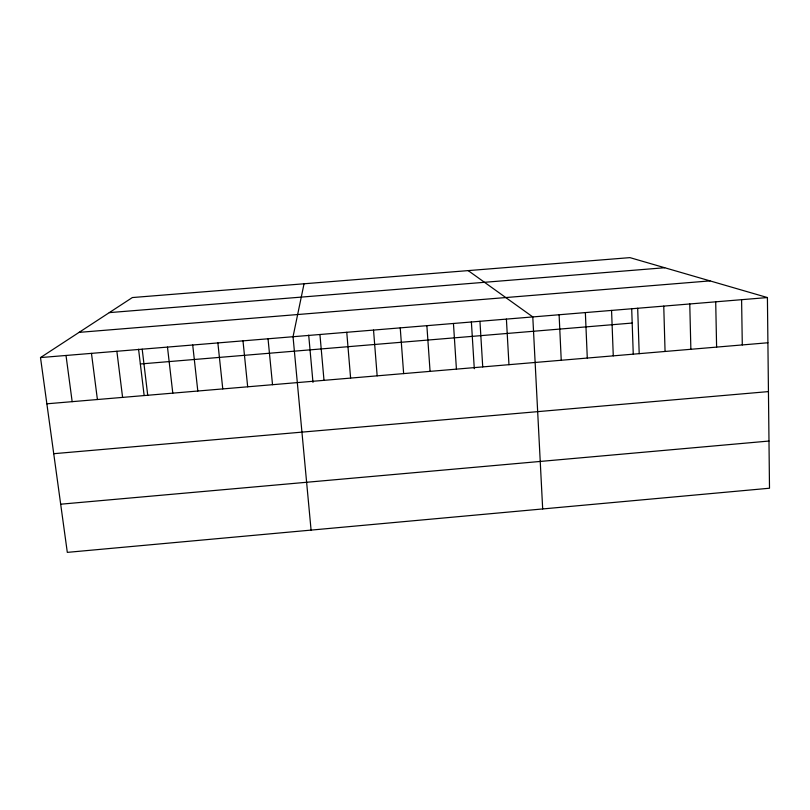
<?xml version="1.0" encoding="UTF-8"?>
<svg xmlns="http://www.w3.org/2000/svg" width="810" height="810" viewBox="0 0 810 810"><rect width="100%" height="100%" fill="white"/><g stroke="black" fill="none" stroke-linecap="round" stroke-linejoin="round"><path stroke-width="1.21" d="M304.044 283.783L293.038 336.727L311.08 530.094M40.5 357.575L132.354 297.553L629.937 257.631L767.414 297.553L769.5 488.227L67.311 552.369L40.5 357.575L767.414 297.553M60.679 504.205L768.984 441.045M53.733 453.701L768.447 391.594M46.858 403.805L767.91 342.762M140.343 363.984L632.185 323.048M79.076 332.373L710.026 280.888M109.299 312.619L664.706 267.735M468.19 270.611L532.788 316.923L542.68 508.943M66.015 355.468L72.161 401.659M91.469 353.373L97.403 399.522M116.863 351.267L122.593 397.396M142.195 349.181L147.724 395.27M138.571 349.211L144.129 395.412M167.478 347.095L172.793 393.144M192.709 345.009L197.812 391.027M217.87 342.934L222.77 388.911M242.99 340.858L247.678 386.805M268.039 338.783L272.524 384.699M308.701 335.168L312.974 382.371M319.93 334.5L324 380.346M346.761 332.282L350.608 378.088M373.531 330.075L377.156 375.84M400.231 327.868L403.643 373.602M426.87 325.671L430.069 371.365M453.448 323.474L456.425 369.137M471.369 321.732L474.296 368.712M479.955 321.286L482.73 366.91M506.402 319.11L508.964 364.692M559.103 314.756L561.239 360.258M585.357 312.589L587.29 358.06M611.56 310.422L613.271 355.853M631.689 308.499L633.248 354.01M637.683 308.266L639.201 353.666M663.754 306.109L665.061 351.469M689.766 303.963L690.869 349.292M715.706 301.826L716.607 347.105M741.596 299.68L742.294 344.938"/></g></svg>
